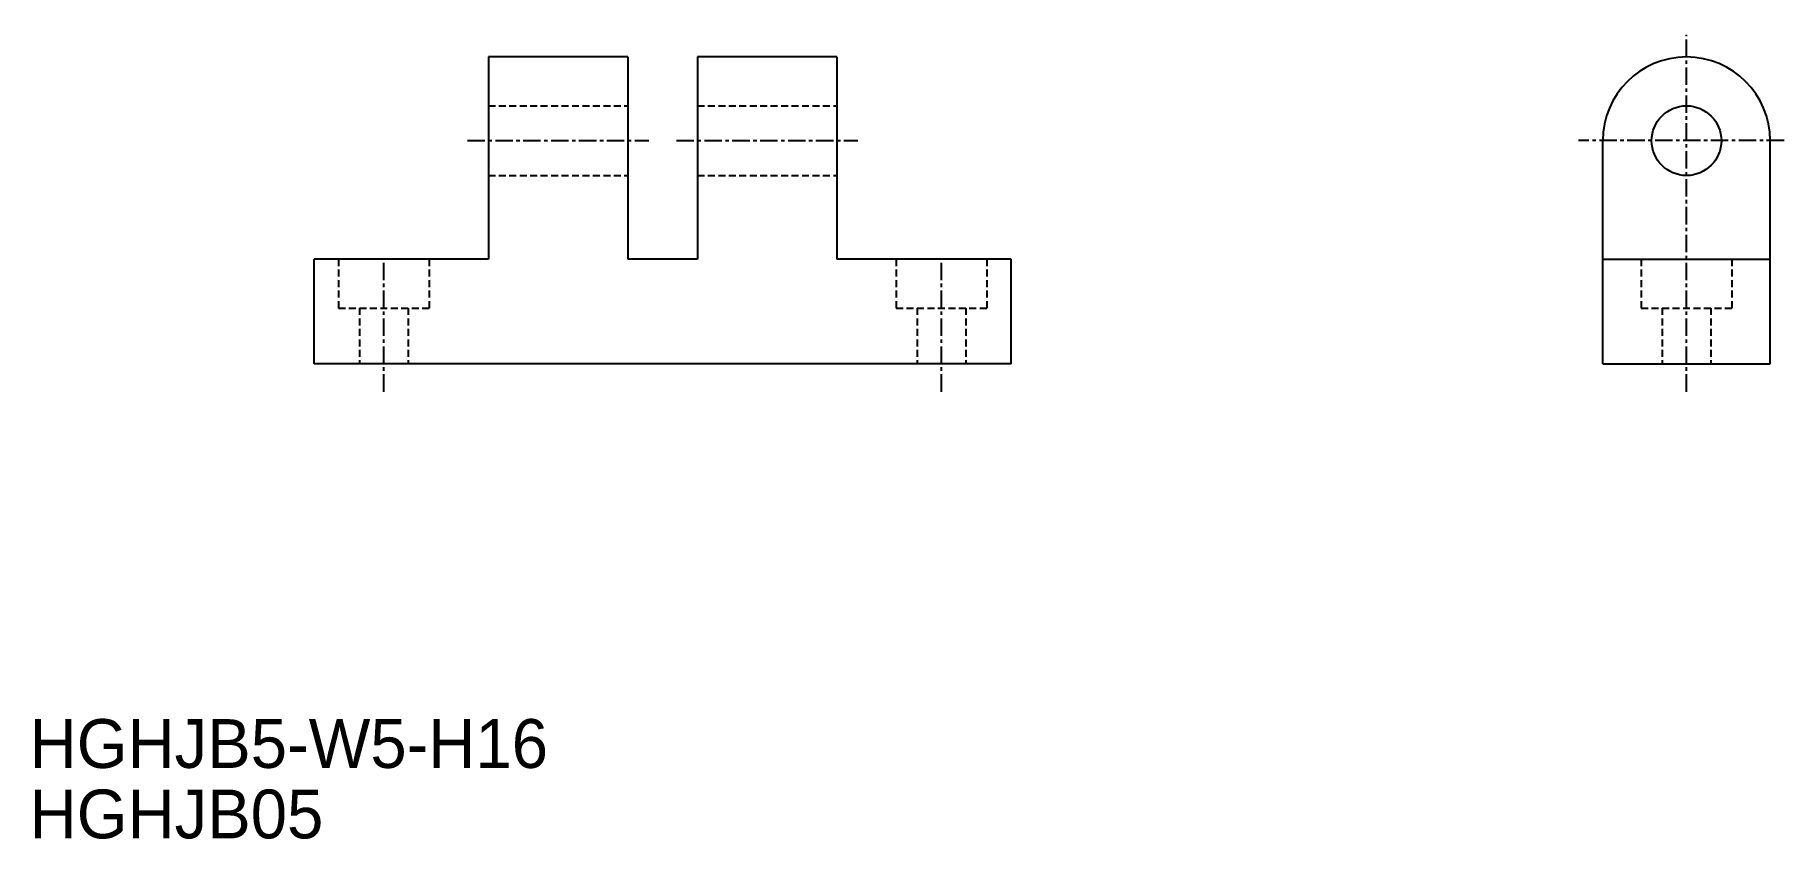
# Model space of a CAD drawing. Extents: x 7 to 132, y 4 to 62.
import ezdxf

# ---------------------------------------------------------------- set-up
doc = ezdxf.new("R2010")
doc.units = 0
doc.linetypes.add('CENTER', pattern=[2, 1.25, -0.25, 0.25, -0.25])
doc.linetypes.add('DASHED', pattern=[0.75, 0.5, -0.25])
doc.layers.get('0').update_dxf_attribs({"linetype": 'CONTINUOUS'})
doc.layers.add('CENTER', color=1, linetype='CENTER')

msp = doc.modelspace()

# ---------------------------------------------------------------- linework, layer by layer
at = {"color": 7, "linetype": 'CONTINUOUS'}
for p, q in [((49.25, 60.56), (39.25, 60.56)), ((39.25, 60.56), (39.25, 46.06)), ((49.25, 60.56), (49.25, 46.06)), ((64.25, 60.56), (54.25, 60.56)), ((54.25, 60.56), (54.25, 46.06)), ((64.25, 60.56), (64.25, 46.06)), ((119.2, 38.56), (119.2, 54.56)), ((131.2, 38.56), (131.2, 54.56)), ((26.75, 38.56), (26.75, 46.06)), ((39.25, 46.06), (26.75, 46.06)), ((54.25, 46.06), (49.25, 46.06)), ((76.75, 46.06), (64.25, 46.06)), ((76.75, 38.56), (76.75, 46.06)), ((119.2, 46.06), (131.2, 46.06)), ((76.75, 38.56), (26.75, 38.56)), ((119.2, 38.56), (131.2, 38.56))]:
    msp.add_line(p, q, dxfattribs=at)
at = {"color": 3, "linetype": 'DASHED'}
for p, q in [((39.25, 57.06), (49.25, 57.06)), ((54.25, 57.06), (64.25, 57.06)), ((39.25, 52.06), (49.25, 52.06)), ((54.25, 52.06), (64.25, 52.06)), ((28.5, 46.06), (28.5, 42.56)), ((35, 46.06), (35, 42.56)), ((68.5, 46.06), (68.5, 42.56)), ((75, 46.06), (75, 42.56)), ((121.95, 46.06), (121.95, 42.56)), ((128.45, 46.06), (128.45, 42.56)), ((28.5, 42.56), (35, 42.56)), ((30, 42.56), (30, 38.56)), ((33.5, 42.56), (33.5, 38.56)), ((68.5, 42.56), (75, 42.56)), ((70, 42.56), (70, 38.56)), ((73.5, 42.56), (73.5, 38.56)), ((121.95, 42.56), (128.45, 42.56)), ((123.45, 42.56), (123.45, 38.56)), ((126.95, 42.56), (126.95, 38.56))]:
    msp.add_line(p, q, dxfattribs=at)
at = {"color": 7, "linetype": 'CONTINUOUS'}
msp.add_circle((125.2, 54.56), 2.5, dxfattribs=at)
msp.add_arc((125.2, 54.56), 6, 0, 180, dxfattribs=at)
at = {"layer": 'CENTER', "color": 1, "linetype": 'CENTER'}
for p, q in [((125.2, 36.56), (125.2, 62.14)), ((37.75, 54.56), (50.75, 54.56)), ((52.75, 54.56), (65.75, 54.56)), ((132.2, 54.56), (117.46, 54.56)), ((31.75, 36.56), (31.75, 46.06)), ((71.75, 36.56), (71.75, 46.06))]:
    msp.add_line(p, q, dxfattribs=at)

# ---------------------------------------------------------------- texts
at = {"color": 7, "linetype": 'CONTINUOUS'}
for s, p in [('HGHJB5-W5-H16', (6.34, 9.58)), ('HGHJB05', (6.34, 4.53))]:
    msp.add_text(s, height=3.5, dxfattribs=at).set_placement(p)

doc.saveas('drawing.dxf')
